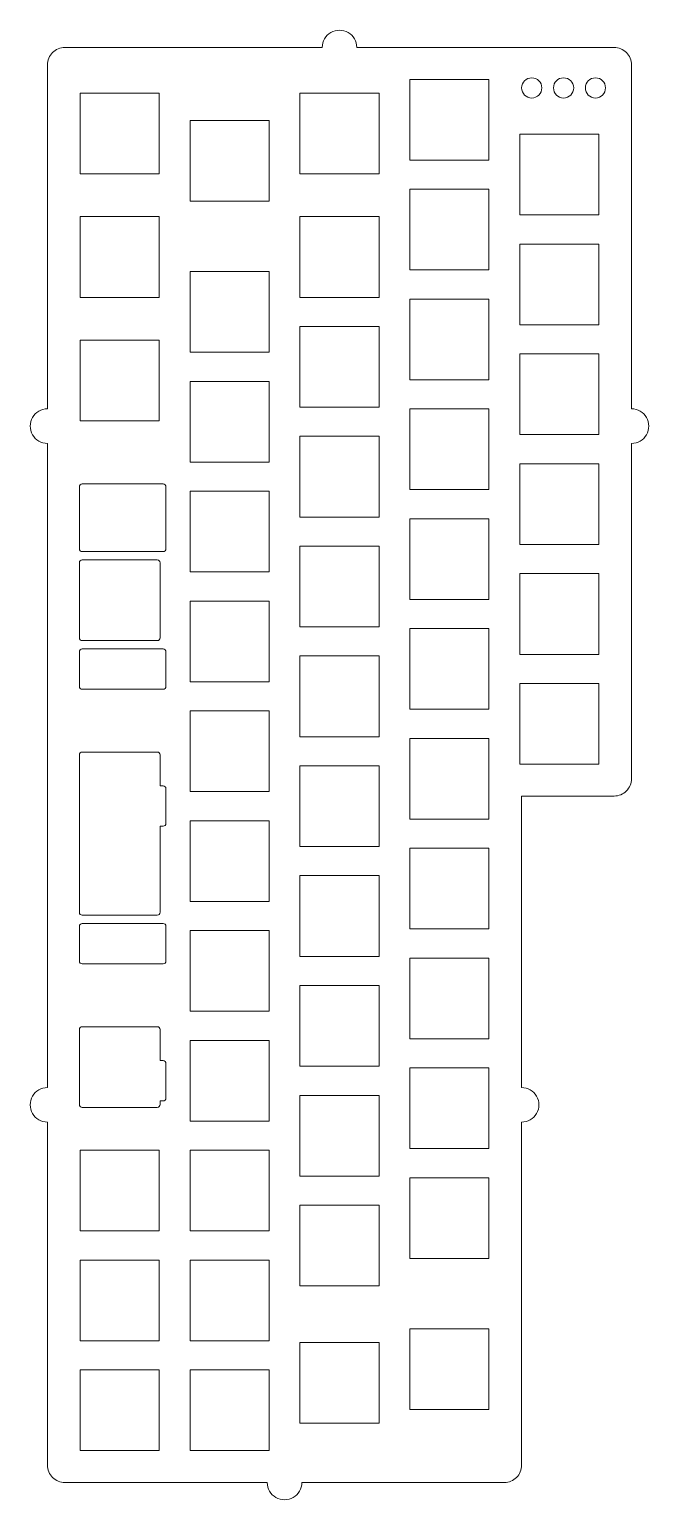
# Model space of a CAD drawing. Header units: millimetres. Extents: x -51 to 56, y -136 to 119.
import ezdxf

# ---------------------------------------------------------------- set-up
doc = ezdxf.new("R2010")
doc.units = ezdxf.units.MM
doc.header["$MEASUREMENT"] = 0
doc.layers.add('Layer 1', color=7, linetype='Continuous')

msp = doc.modelspace()

# ---------------------------------------------------------------- linework, layer by layer
at = {"layer": 'Layer 1', "lineweight": 9}
for points, knots in [([(33.8901, -70.6567), (33.8901, -70.6567), (33.8901, -130.1567), (33.8901, -130.1567), (33.8901, -130.1567), (33.8906, -130.9519), (33.5752, -131.7147), (33.0133, -132.2773), (33.0133, -132.2773), (32.4514, -132.8399), (31.6852, -133.1562), (30.8901, -133.1567), (30.8901, -133.1567), (30.8901, -133.1567), (-4.2099, -133.1567), (-4.2099, -133.1567), (-4.2099, -133.1567), (-4.2099, -134.2285), (-4.7817, -135.2189), (-5.7099, -135.7548), (-5.7099, -135.7548), (-6.6381, -136.2907), (-7.7817, -136.2907), (-8.7099, -135.7548), (-8.7099, -135.7548), (-9.6381, -135.2189), (-10.2099, -134.2285), (-10.2099, -133.1567), (-10.2099, -133.1567), (-10.2099, -133.1567), (-45.3099, -133.1567), (-45.3099, -133.1567), (-45.3099, -133.1567), (-46.105, -133.1573), (-46.8678, -132.8419), (-47.4304, -132.28), (-47.4304, -132.28), (-47.993, -131.7181), (-48.3094, -130.9519), (-48.3099, -130.1567), (-48.3099, -130.1567), (-48.3099, -130.1567), (-48.3099, -70.6567), (-48.3099, -70.6567), (-48.3099, -70.6567), (-49.3817, -70.6567), (-50.3721, -70.085), (-50.908, -69.1567), (-50.908, -69.1567), (-51.4439, -68.2285), (-51.4439, -67.085), (-50.908, -66.1567), (-50.908, -66.1567), (-50.3721, -65.2285), (-49.3817, -64.6567), (-48.3099, -64.6567), (-48.3099, -64.6567), (-48.3099, -64.6567), (-48.3099, 47.0677), (-48.3099, 47.0677), (-48.3099, 47.0677), (-49.3817, 47.0677), (-50.3721, 47.6395), (-50.908, 48.5677), (-50.908, 48.5677), (-51.4439, 49.496), (-51.4439, 50.6395), (-50.908, 51.5677), (-50.908, 51.5677), (-50.3721, 52.496), (-49.3817, 53.0677), (-48.3099, 53.0677), (-48.3099, 53.0677), (-48.3099, 53.0677), (-48.3099, 112.7307), (-48.3099, 112.7307), (-48.3099, 112.7307), (-48.3104, 113.5259), (-47.995, 114.2887), (-47.4331, 114.8513), (-47.4331, 114.8513), (-46.8712, 115.4139), (-46.105, 115.7302), (-45.3099, 115.7308), (-45.3099, 115.7308), (-45.3099, 115.7308), (-0.6849, 115.7308), (-0.6849, 115.7308), (-0.6849, 115.7308), (-0.6849, 116.8025), (-0.1131, 117.7929), (0.8151, 118.3288), (0.8151, 118.3288), (1.7433, 118.8647), (2.8869, 118.8647), (3.8151, 118.3288), (3.8151, 118.3288), (4.7433, 117.7929), (5.3151, 116.8025), (5.3151, 115.7308), (5.3151, 115.7308), (5.3151, 115.7308), (49.9401, 115.7308), (49.9401, 115.7308), (49.9401, 115.7308), (50.7352, 115.7313), (51.498, 115.4159), (52.0606, 114.854), (52.0606, 114.854), (52.6232, 114.2921), (52.9396, 113.5259), (52.9401, 112.7308), (52.9401, 112.7308), (52.9401, 112.7308), (52.9401, 53.0678), (52.9401, 53.0678), (52.9401, 53.0678), (54.0119, 53.0678), (55.0023, 52.496), (55.5382, 51.5677), (55.5382, 51.5677), (56.0741, 50.6395), (56.0741, 49.496), (55.5382, 48.5677), (55.5382, 48.5677), (55.0023, 47.6395), (54.0119, 47.0677), (52.9401, 47.0677), (52.9401, 47.0677), (52.9401, 47.0677), (52.9401, -11.0943), (52.9401, -11.0943), (52.9401, -11.0943), (52.9406, -11.8894), (52.6252, -12.6522), (52.0633, -13.2148), (52.0633, -13.2148), (51.5014, -13.7774), (50.7352, -14.0937), (49.9401, -14.0943), (49.9401, -14.0943), (49.9401, -14.0943), (33.8901, -14.0943), (33.8901, -14.0943), (33.8901, -14.0943), (33.8901, -14.0943), (33.8901, -64.6567), (33.8901, -64.6567), (33.8901, -64.6567), (34.9619, -64.6567), (35.9523, -65.2285), (36.4882, -66.1567), (36.4882, -66.1567), (37.0241, -67.085), (37.0241, -68.2285), (36.4882, -69.1567), (36.4882, -69.1567), (35.9523, -70.085), (34.9619, -70.6567), (33.8901, -70.6567)], [0, 0, 0, 0, 0.02439024, 0.02439024, 0.02439024, 0.02439024, 0.04878049, 0.04878049, 0.04878049, 0.04878049, 0.07317073, 0.07317073, 0.07317073, 0.07317073, 0.09756098, 0.09756098, 0.09756098, 0.09756098, 0.12195122, 0.12195122, 0.12195122, 0.12195122, 0.14634146, 0.14634146, 0.14634146, 0.14634146, 0.17073171, 0.17073171, 0.17073171, 0.17073171, 0.19512195, 0.19512195, 0.19512195, 0.19512195, 0.2195122, 0.2195122, 0.2195122, 0.2195122, 0.24390244, 0.24390244, 0.24390244, 0.24390244, 0.26829268, 0.26829268, 0.26829268, 0.26829268, 0.29268293, 0.29268293, 0.29268293, 0.29268293, 0.31707317, 0.31707317, 0.31707317, 0.31707317, 0.34146341, 0.34146341, 0.34146341, 0.34146341, 0.36585366, 0.36585366, 0.36585366, 0.36585366, 0.3902439, 0.3902439, 0.3902439, 0.3902439, 0.41463415, 0.41463415, 0.41463415, 0.41463415, 0.43902439, 0.43902439, 0.43902439, 0.43902439, 0.46341463, 0.46341463, 0.46341463, 0.46341463, 0.48780488, 0.48780488, 0.48780488, 0.48780488, 0.51219512, 0.51219512, 0.51219512, 0.51219512, 0.53658537, 0.53658537, 0.53658537, 0.53658537, 0.56097561, 0.56097561, 0.56097561, 0.56097561, 0.58536585, 0.58536585, 0.58536585, 0.58536585, 0.6097561, 0.6097561, 0.6097561, 0.6097561, 0.63414634, 0.63414634, 0.63414634, 0.63414634, 0.65853659, 0.65853659, 0.65853659, 0.65853659, 0.68292683, 0.68292683, 0.68292683, 0.68292683, 0.70731707, 0.70731707, 0.70731707, 0.70731707, 0.73170732, 0.73170732, 0.73170732, 0.73170732, 0.75609756, 0.75609756, 0.75609756, 0.75609756, 0.7804878, 0.7804878, 0.7804878, 0.7804878, 0.80487805, 0.80487805, 0.80487805, 0.80487805, 0.82926829, 0.82926829, 0.82926829, 0.82926829, 0.85365854, 0.85365854, 0.85365854, 0.85365854, 0.87804878, 0.87804878, 0.87804878, 0.87804878, 0.90243902, 0.90243902, 0.90243902, 0.90243902, 0.92682927, 0.92682927, 0.92682927, 0.92682927, 0.95121951, 0.95121951, 0.95121951, 0.95121951, 1, 1, 1, 1]), ([(14.5071, 96.2058), (14.5071, 96.2058), (28.2231, 96.2058), (28.2231, 96.2058), (28.2231, 96.2058), (28.2231, 96.2058), (28.2231, 110.2058), (28.2231, 110.2058), (28.2231, 110.2058), (28.2231, 110.2058), (14.5071, 110.2058), (14.5071, 110.2058), (14.5071, 110.2058), (14.5071, 110.2058), (14.5071, 96.2058), (14.5071, 96.2058)], [0, 0, 0, 0, 0.2, 0.2, 0.2, 0.2, 0.4, 0.4, 0.4, 0.4, 0.6, 0.6, 0.6, 0.6, 1, 1, 1, 1]), ([(35.6401, 110.4688), (34.6736, 110.4688), (33.8901, 109.6852), (33.8901, 108.7188), (33.8901, 108.7188), (33.8901, 107.7523), (34.6736, 106.9688), (35.6401, 106.9688), (35.6401, 106.9688), (36.6066, 106.9687), (37.3901, 107.7522), (37.3901, 108.7187), (37.3901, 108.7187), (37.3901, 109.6852), (36.6066, 110.4687), (35.6401, 110.4687), (35.6401, 110.4687), (35.6401, 110.4688), (35.6401, 110.4688)], [0, 0, 0, 0, 0.2, 0.2, 0.2, 0.2, 0.4, 0.4, 0.4, 0.4, 0.6, 0.6, 0.6, 0.6, 1, 1, 1, 1.0001, 1.0001, 1.0001, 1.0001]), ([(41.1651, 110.4688), (40.1986, 110.4688), (39.4151, 109.6852), (39.4151, 108.7188), (39.4151, 108.7188), (39.4151, 107.7523), (40.1986, 106.9688), (41.1651, 106.9688), (41.1651, 106.9688), (42.1316, 106.9687), (42.9151, 107.7522), (42.9151, 108.7187), (42.9151, 108.7187), (42.9151, 109.6852), (42.1316, 110.4687), (41.1651, 110.4687), (41.1651, 110.4687), (41.1651, 110.4688), (41.1651, 110.4688)], [0, 0, 0, 0, 0.2, 0.2, 0.2, 0.2, 0.4, 0.4, 0.4, 0.4, 0.6, 0.6, 0.6, 0.6, 1, 1, 1, 1.0001, 1.0001, 1.0001, 1.0001]), ([(46.6901, 110.4688), (45.7236, 110.4688), (44.9401, 109.6852), (44.9401, 108.7188), (44.9401, 108.7188), (44.9401, 107.7523), (45.7236, 106.9688), (46.6901, 106.9688), (46.6901, 106.9688), (47.6566, 106.9687), (48.4401, 107.7522), (48.4401, 108.7187), (48.4401, 108.7187), (48.4401, 109.6852), (47.6566, 110.4687), (46.6901, 110.4687), (46.6901, 110.4687), (46.6901, 110.4688), (46.6901, 110.4688)], [0, 0, 0, 0, 0.2, 0.2, 0.2, 0.2, 0.4, 0.4, 0.4, 0.4, 0.6, 0.6, 0.6, 0.6, 1, 1, 1, 1.0001, 1.0001, 1.0001, 1.0001]), ([(-28.9269, 93.8245), (-28.9269, 93.8245), (-28.9269, 107.8245), (-28.9269, 107.8245), (-28.9269, 107.8245), (-28.9269, 107.8245), (-42.6429, 107.8245), (-42.6429, 107.8245), (-42.6429, 107.8245), (-42.6429, 107.8245), (-42.6429, 93.8245), (-42.6429, 93.8245), (-42.6429, 93.8245), (-42.6429, 93.8245), (-28.9269, 93.8245), (-28.9269, 93.8245)], [0, 0, 0, 0, 0.2, 0.2, 0.2, 0.2, 0.4, 0.4, 0.4, 0.4, 0.6, 0.6, 0.6, 0.6, 1, 1, 1, 1]), ([(-4.5429, 93.8245), (-4.5429, 93.8245), (9.1731, 93.8245), (9.1731, 93.8245), (9.1731, 93.8245), (9.1731, 93.8245), (9.1731, 107.8245), (9.1731, 107.8245), (9.1731, 107.8245), (9.1731, 107.8245), (-4.5429, 107.8245), (-4.5429, 107.8245), (-4.5429, 107.8245), (-4.5429, 107.8245), (-4.5429, 93.8245), (-4.5429, 93.8245)], [0, 0, 0, 0, 0.2, 0.2, 0.2, 0.2, 0.4, 0.4, 0.4, 0.4, 0.6, 0.6, 0.6, 0.6, 1, 1, 1, 1]), ([(-9.8769, 89.062), (-9.8769, 89.062), (-9.8769, 103.062), (-9.8769, 103.062), (-9.8769, 103.062), (-9.8769, 103.062), (-23.5929, 103.062), (-23.5929, 103.062), (-23.5929, 103.062), (-23.5929, 103.062), (-23.5929, 89.062), (-23.5929, 89.062), (-23.5929, 89.062), (-23.5929, 89.062), (-9.8769, 89.062), (-9.8769, 89.062)], [0, 0, 0, 0, 0.2, 0.2, 0.2, 0.2, 0.4, 0.4, 0.4, 0.4, 0.6, 0.6, 0.6, 0.6, 1, 1, 1, 1]), ([(33.5571, 86.6807), (33.5571, 86.6807), (47.2731, 86.6807), (47.2731, 86.6807), (47.2731, 86.6807), (47.2731, 86.6807), (47.2731, 100.6808), (47.2731, 100.6808), (47.2731, 100.6808), (47.2731, 100.6808), (33.5571, 100.6808), (33.5571, 100.6808), (33.5571, 100.6808), (33.5571, 100.6808), (33.5571, 86.6807), (33.5571, 86.6807)], [0, 0, 0, 0, 0.2, 0.2, 0.2, 0.2, 0.4, 0.4, 0.4, 0.4, 0.6, 0.6, 0.6, 0.6, 1, 1, 1, 1]), ([(14.5071, 77.1558), (14.5071, 77.1558), (28.2231, 77.1558), (28.2231, 77.1558), (28.2231, 77.1558), (28.2231, 77.1558), (28.2231, 91.1558), (28.2231, 91.1558), (28.2231, 91.1558), (28.2231, 91.1558), (14.5071, 91.1558), (14.5071, 91.1558), (14.5071, 91.1558), (14.5071, 91.1558), (14.5071, 77.1558), (14.5071, 77.1558)], [0, 0, 0, 0, 0.2, 0.2, 0.2, 0.2, 0.4, 0.4, 0.4, 0.4, 0.6, 0.6, 0.6, 0.6, 1, 1, 1, 1]), ([(-28.9269, 72.3933), (-28.9269, 72.3933), (-28.9269, 86.3933), (-28.9269, 86.3933), (-28.9269, 86.3933), (-28.9269, 86.3933), (-42.6429, 86.3933), (-42.6429, 86.3933), (-42.6429, 86.3933), (-42.6429, 86.3933), (-42.6429, 72.3933), (-42.6429, 72.3933), (-42.6429, 72.3933), (-42.6429, 72.3933), (-28.9269, 72.3933), (-28.9269, 72.3933)], [0, 0, 0, 0, 0.2, 0.2, 0.2, 0.2, 0.4, 0.4, 0.4, 0.4, 0.6, 0.6, 0.6, 0.6, 1, 1, 1, 1]), ([(-4.5429, 72.3933), (-4.5429, 72.3933), (9.1731, 72.3933), (9.1731, 72.3933), (9.1731, 72.3933), (9.1731, 72.3933), (9.1731, 86.3932), (9.1731, 86.3932), (9.1731, 86.3932), (9.1731, 86.3932), (-4.5429, 86.3932), (-4.5429, 86.3932), (-4.5429, 86.3932), (-4.5429, 86.3932), (-4.5429, 72.3933), (-4.5429, 72.3933)], [0, 0, 0, 0, 0.2, 0.2, 0.2, 0.2, 0.4, 0.4, 0.4, 0.4, 0.6, 0.6, 0.6, 0.6, 1, 1, 1, 1]), ([(33.5571, 67.6307), (33.5571, 67.6307), (47.2731, 67.6307), (47.2731, 67.6307), (47.2731, 67.6307), (47.2731, 67.6307), (47.2731, 81.6308), (47.2731, 81.6308), (47.2731, 81.6308), (47.2731, 81.6308), (33.5571, 81.6308), (33.5571, 81.6308), (33.5571, 81.6308), (33.5571, 81.6308), (33.5571, 67.6307), (33.5571, 67.6307)], [0, 0, 0, 0, 0.2, 0.2, 0.2, 0.2, 0.4, 0.4, 0.4, 0.4, 0.6, 0.6, 0.6, 0.6, 1, 1, 1, 1]), ([(-23.5929, 62.8683), (-23.5929, 62.8683), (-9.8769, 62.8683), (-9.8769, 62.8683), (-9.8769, 62.8683), (-9.8769, 62.8683), (-9.8769, 76.8683), (-9.8769, 76.8683), (-9.8769, 76.8683), (-9.8769, 76.8683), (-23.5929, 76.8683), (-23.5929, 76.8683), (-23.5929, 76.8683), (-23.5929, 76.8683), (-23.5929, 62.8683), (-23.5929, 62.8683)], [0, 0, 0, 0, 0.2, 0.2, 0.2, 0.2, 0.4, 0.4, 0.4, 0.4, 0.6, 0.6, 0.6, 0.6, 1, 1, 1, 1]), ([(14.5071, 58.1057), (14.5071, 58.1057), (28.2231, 58.1057), (28.2231, 58.1057), (28.2231, 58.1057), (28.2231, 58.1057), (28.2231, 72.1058), (28.2231, 72.1058), (28.2231, 72.1058), (28.2231, 72.1058), (14.5071, 72.1058), (14.5071, 72.1058), (14.5071, 72.1058), (14.5071, 72.1058), (14.5071, 58.1057), (14.5071, 58.1057)], [0, 0, 0, 0, 0.2, 0.2, 0.2, 0.2, 0.4, 0.4, 0.4, 0.4, 0.6, 0.6, 0.6, 0.6, 1, 1, 1, 1]), ([(-4.5429, 53.3432), (-4.5429, 53.3432), (9.1731, 53.3432), (9.1731, 53.3432), (9.1731, 53.3432), (9.1731, 53.3432), (9.1731, 67.3432), (9.1731, 67.3432), (9.1731, 67.3432), (9.1731, 67.3432), (-4.5429, 67.3432), (-4.5429, 67.3432), (-4.5429, 67.3432), (-4.5429, 67.3432), (-4.5429, 53.3432), (-4.5429, 53.3432)], [0, 0, 0, 0, 0.2, 0.2, 0.2, 0.2, 0.4, 0.4, 0.4, 0.4, 0.6, 0.6, 0.6, 0.6, 1, 1, 1, 1]), ([(-28.9269, 50.962), (-28.9269, 50.962), (-28.9269, 64.962), (-28.9269, 64.962), (-28.9269, 64.962), (-28.9269, 64.962), (-42.6429, 64.962), (-42.6429, 64.962), (-42.6429, 64.962), (-42.6429, 64.962), (-42.6429, 50.962), (-42.6429, 50.962), (-42.6429, 50.962), (-42.6429, 50.962), (-28.9269, 50.962), (-28.9269, 50.962)], [0, 0, 0, 0, 0.2, 0.2, 0.2, 0.2, 0.4, 0.4, 0.4, 0.4, 0.6, 0.6, 0.6, 0.6, 1, 1, 1, 1]), ([(33.5571, 48.5807), (33.5571, 48.5807), (47.2731, 48.5807), (47.2731, 48.5807), (47.2731, 48.5807), (47.2731, 48.5807), (47.2731, 62.5807), (47.2731, 62.5807), (47.2731, 62.5807), (47.2731, 62.5807), (33.5571, 62.5807), (33.5571, 62.5807), (33.5571, 62.5807), (33.5571, 62.5807), (33.5571, 48.5807), (33.5571, 48.5807)], [0, 0, 0, 0, 0.2, 0.2, 0.2, 0.2, 0.4, 0.4, 0.4, 0.4, 0.6, 0.6, 0.6, 0.6, 1, 1, 1, 1]), ([(-23.5929, 43.8182), (-23.5929, 43.8182), (-9.8769, 43.8182), (-9.8769, 43.8182), (-9.8769, 43.8182), (-9.8769, 43.8182), (-9.8769, 57.8182), (-9.8769, 57.8182), (-9.8769, 57.8182), (-9.8769, 57.8182), (-23.5929, 57.8182), (-23.5929, 57.8182), (-23.5929, 57.8182), (-23.5929, 57.8182), (-23.5929, 43.8182), (-23.5929, 43.8182)], [0, 0, 0, 0, 0.2, 0.2, 0.2, 0.2, 0.4, 0.4, 0.4, 0.4, 0.6, 0.6, 0.6, 0.6, 1, 1, 1, 1]), ([(14.5071, 39.0557), (14.5071, 39.0557), (28.2231, 39.0557), (28.2231, 39.0557), (28.2231, 39.0557), (28.2231, 39.0557), (28.2231, 53.0558), (28.2231, 53.0558), (28.2231, 53.0558), (28.2231, 53.0558), (14.5071, 53.0558), (14.5071, 53.0558), (14.5071, 53.0558), (14.5071, 53.0558), (14.5071, 39.0557), (14.5071, 39.0557)], [0, 0, 0, 0, 0.2, 0.2, 0.2, 0.2, 0.4, 0.4, 0.4, 0.4, 0.6, 0.6, 0.6, 0.6, 1, 1, 1, 1]), ([(-4.5429, 34.2932), (-4.5429, 34.2932), (9.1731, 34.2932), (9.1731, 34.2932), (9.1731, 34.2932), (9.1731, 34.2932), (9.1731, 48.2932), (9.1731, 48.2932), (9.1731, 48.2932), (9.1731, 48.2932), (-4.5429, 48.2932), (-4.5429, 48.2932), (-4.5429, 48.2932), (-4.5429, 48.2932), (-4.5429, 34.2932), (-4.5429, 34.2932)], [0, 0, 0, 0, 0.2, 0.2, 0.2, 0.2, 0.4, 0.4, 0.4, 0.4, 0.6, 0.6, 0.6, 0.6, 1, 1, 1, 1]), ([(33.5571, 29.5307), (33.5571, 29.5307), (47.2731, 29.5307), (47.2731, 29.5307), (47.2731, 29.5307), (47.2731, 29.5307), (47.2731, 43.5307), (47.2731, 43.5307), (47.2731, 43.5307), (47.2731, 43.5307), (33.5571, 43.5307), (33.5571, 43.5307), (33.5571, 43.5307), (33.5571, 43.5307), (33.5571, 29.5307), (33.5571, 29.5307)], [0, 0, 0, 0, 0.2, 0.2, 0.2, 0.2, 0.4, 0.4, 0.4, 0.4, 0.6, 0.6, 0.6, 0.6, 1, 1, 1, 1]), ([(-27.7849, 28.7999), (-27.7848, 28.6674), (-27.8374, 28.5402), (-27.931, 28.4465), (-27.931, 28.4465), (-28.0247, 28.3527), (-28.1524, 28.3), (-28.2849, 28.2999), (-28.2849, 28.2999), (-28.2849, 28.2999), (-42.2849, 28.2999), (-42.2849, 28.2999), (-42.2849, 28.2999), (-42.4174, 28.2998), (-42.5446, 28.3524), (-42.6383, 28.446), (-42.6383, 28.446), (-42.7321, 28.5397), (-42.7848, 28.6674), (-42.7849, 28.7999), (-42.7849, 28.7999), (-42.7849, 28.7999), (-42.7849, 39.5244), (-42.7849, 39.5244), (-42.7849, 39.5244), (-42.785, 39.6569), (-42.7324, 39.7841), (-42.6388, 39.8778), (-42.6388, 39.8778), (-42.5451, 39.9716), (-42.4174, 40.0243), (-42.2849, 40.0244), (-42.2849, 40.0244), (-42.2849, 40.0244), (-28.2849, 40.0244), (-28.2849, 40.0244), (-28.2849, 40.0244), (-28.1524, 40.0245), (-28.0252, 39.9719), (-27.9315, 39.8783), (-27.9315, 39.8783), (-27.8377, 39.7846), (-27.785, 39.6569), (-27.7849, 39.5244), (-27.7849, 39.5244), (-27.7849, 39.5244), (-27.7849, 28.7999), (-27.7849, 28.7999)], [0, 0, 0, 0, 0.07692308, 0.07692308, 0.07692308, 0.07692308, 0.15384615, 0.15384615, 0.15384615, 0.15384615, 0.23076923, 0.23076923, 0.23076923, 0.23076923, 0.30769231, 0.30769231, 0.30769231, 0.30769231, 0.38461538, 0.38461538, 0.38461538, 0.38461538, 0.46153846, 0.46153846, 0.46153846, 0.46153846, 0.53846154, 0.53846154, 0.53846154, 0.53846154, 0.61538462, 0.61538462, 0.61538462, 0.61538462, 0.69230769, 0.69230769, 0.69230769, 0.69230769, 0.76923077, 0.76923077, 0.76923077, 0.76923077, 0.84615385, 0.84615385, 0.84615385, 0.84615385, 1, 1, 1, 1]), ([(-23.5929, 24.7683), (-23.5929, 24.7683), (-9.8769, 24.7683), (-9.8769, 24.7683), (-9.8769, 24.7683), (-9.8769, 24.7683), (-9.8769, 38.7683), (-9.8769, 38.7683), (-9.8769, 38.7683), (-9.8769, 38.7683), (-23.5929, 38.7683), (-23.5929, 38.7683), (-23.5929, 38.7683), (-23.5929, 38.7683), (-23.5929, 24.7683), (-23.5929, 24.7683)], [0, 0, 0, 0, 0.2, 0.2, 0.2, 0.2, 0.4, 0.4, 0.4, 0.4, 0.6, 0.6, 0.6, 0.6, 1, 1, 1, 1]), ([(14.5071, 20.0057), (14.5071, 20.0057), (28.2231, 20.0057), (28.2231, 20.0057), (28.2231, 20.0057), (28.2231, 20.0057), (28.2231, 34.0057), (28.2231, 34.0057), (28.2231, 34.0057), (28.2231, 34.0057), (14.5071, 34.0057), (14.5071, 34.0057), (14.5071, 34.0057), (14.5071, 34.0057), (14.5071, 20.0057), (14.5071, 20.0057)], [0, 0, 0, 0, 0.2, 0.2, 0.2, 0.2, 0.4, 0.4, 0.4, 0.4, 0.6, 0.6, 0.6, 0.6, 1, 1, 1, 1]), ([(-4.5429, 15.2432), (-4.5429, 15.2432), (9.1731, 15.2432), (9.1731, 15.2432), (9.1731, 15.2432), (9.1731, 15.2432), (9.1731, 29.2432), (9.1731, 29.2432), (9.1731, 29.2432), (9.1731, 29.2432), (-4.5429, 29.2432), (-4.5429, 29.2432), (-4.5429, 29.2432), (-4.5429, 29.2432), (-4.5429, 15.2432), (-4.5429, 15.2432)], [0, 0, 0, 0, 0.2, 0.2, 0.2, 0.2, 0.4, 0.4, 0.4, 0.4, 0.6, 0.6, 0.6, 0.6, 1, 1, 1, 1]), ([(-42.2849, 26.8619), (-42.4176, 26.8618), (-42.5448, 26.809), (-42.6386, 26.7151), (-42.6386, 26.7151), (-42.7324, 26.6213), (-42.785, 26.4946), (-42.7849, 26.3619), (-42.7849, 26.3619), (-42.7849, 26.3619), (-42.7849, 13.3619), (-42.7849, 13.3619), (-42.7849, 13.3619), (-42.7848, 13.2292), (-42.732, 13.102), (-42.6381, 13.0082), (-42.6381, 13.0082), (-42.5442, 12.9144), (-42.4176, 12.8618), (-42.2849, 12.8619), (-42.2849, 12.8619), (-42.2849, 12.8619), (-29.2849, 12.8619), (-29.2849, 12.8619), (-29.2849, 12.8619), (-29.1522, 12.862), (-29.025, 12.9148), (-28.9312, 13.0087), (-28.9312, 13.0087), (-28.8374, 13.1025), (-28.7848, 13.2292), (-28.7849, 13.3619), (-28.7849, 13.3619), (-28.7849, 13.3619), (-28.7849, 26.3619), (-28.7849, 26.3619), (-28.7849, 26.3619), (-28.785, 26.4946), (-28.8378, 26.6218), (-28.9317, 26.7156), (-28.9317, 26.7156), (-29.0255, 26.8094), (-29.1522, 26.862), (-29.2849, 26.8619), (-29.2849, 26.8619), (-29.2849, 26.8619), (-42.2849, 26.8619), (-42.2849, 26.8619)], [0, 0, 0, 0, 0.07692308, 0.07692308, 0.07692308, 0.07692308, 0.15384615, 0.15384615, 0.15384615, 0.15384615, 0.23076923, 0.23076923, 0.23076923, 0.23076923, 0.30769231, 0.30769231, 0.30769231, 0.30769231, 0.38461538, 0.38461538, 0.38461538, 0.38461538, 0.46153846, 0.46153846, 0.46153846, 0.46153846, 0.53846154, 0.53846154, 0.53846154, 0.53846154, 0.61538462, 0.61538462, 0.61538462, 0.61538462, 0.69230769, 0.69230769, 0.69230769, 0.69230769, 0.76923077, 0.76923077, 0.76923077, 0.76923077, 0.84615385, 0.84615385, 0.84615385, 0.84615385, 1, 1, 1, 1]), ([(33.5571, 10.4807), (33.5571, 10.4807), (47.2731, 10.4807), (47.2731, 10.4807), (47.2731, 10.4807), (47.2731, 10.4807), (47.2731, 24.4807), (47.2731, 24.4807), (47.2731, 24.4807), (47.2731, 24.4807), (33.5571, 24.4807), (33.5571, 24.4807), (33.5571, 24.4807), (33.5571, 24.4807), (33.5571, 10.4807), (33.5571, 10.4807)], [0, 0, 0, 0, 0.2, 0.2, 0.2, 0.2, 0.4, 0.4, 0.4, 0.4, 0.6, 0.6, 0.6, 0.6, 1, 1, 1, 1]), ([(-23.5929, 5.7183), (-23.5929, 5.7183), (-9.8769, 5.7183), (-9.8769, 5.7183), (-9.8769, 5.7183), (-9.8769, 5.7183), (-9.8769, 19.7183), (-9.8769, 19.7183), (-9.8769, 19.7183), (-9.8769, 19.7183), (-23.5929, 19.7183), (-23.5929, 19.7183), (-23.5929, 19.7183), (-23.5929, 19.7183), (-23.5929, 5.7183), (-23.5929, 5.7183)], [0, 0, 0, 0, 0.2, 0.2, 0.2, 0.2, 0.4, 0.4, 0.4, 0.4, 0.6, 0.6, 0.6, 0.6, 1, 1, 1, 1]), ([(14.5071, 0.9557), (14.5071, 0.9557), (28.2231, 0.9557), (28.2231, 0.9557), (28.2231, 0.9557), (28.2231, 0.9557), (28.2231, 14.9558), (28.2231, 14.9558), (28.2231, 14.9558), (28.2231, 14.9558), (14.5071, 14.9558), (14.5071, 14.9558), (14.5071, 14.9558), (14.5071, 14.9558), (14.5071, 0.9557), (14.5071, 0.9557)], [0, 0, 0, 0, 0.2, 0.2, 0.2, 0.2, 0.4, 0.4, 0.4, 0.4, 0.6, 0.6, 0.6, 0.6, 1, 1, 1, 1]), ([(-42.2849, 4.4239), (-42.4174, 4.4238), (-42.5446, 4.4764), (-42.6383, 4.57), (-42.6383, 4.57), (-42.7321, 4.6637), (-42.7848, 4.7914), (-42.7849, 4.9239), (-42.7849, 4.9239), (-42.7849, 4.9239), (-42.7849, 10.9239), (-42.7849, 10.9239), (-42.7849, 10.9239), (-42.785, 11.0564), (-42.7324, 11.1836), (-42.6388, 11.2773), (-42.6388, 11.2773), (-42.5451, 11.3711), (-42.4174, 11.4238), (-42.2849, 11.4239), (-42.2849, 11.4239), (-42.2849, 11.4239), (-28.2849, 11.4239), (-28.2849, 11.4239), (-28.2849, 11.4239), (-28.1524, 11.424), (-28.0252, 11.3714), (-27.9315, 11.2778), (-27.9315, 11.2778), (-27.8377, 11.1841), (-27.785, 11.0564), (-27.7849, 10.9239), (-27.7849, 10.9239), (-27.7849, 10.9239), (-27.7849, 4.9239), (-27.7849, 4.9239), (-27.7849, 4.9239), (-27.7848, 4.7914), (-27.8374, 4.6642), (-27.931, 4.5705), (-27.931, 4.5705), (-28.0247, 4.4767), (-28.1524, 4.424), (-28.2849, 4.4239), (-28.2849, 4.4239), (-28.2849, 4.4239), (-42.2849, 4.4239), (-42.2849, 4.4239)], [0, 0, 0, 0, 0.07692308, 0.07692308, 0.07692308, 0.07692308, 0.15384615, 0.15384615, 0.15384615, 0.15384615, 0.23076923, 0.23076923, 0.23076923, 0.23076923, 0.30769231, 0.30769231, 0.30769231, 0.30769231, 0.38461538, 0.38461538, 0.38461538, 0.38461538, 0.46153846, 0.46153846, 0.46153846, 0.46153846, 0.53846154, 0.53846154, 0.53846154, 0.53846154, 0.61538462, 0.61538462, 0.61538462, 0.61538462, 0.69230769, 0.69230769, 0.69230769, 0.69230769, 0.76923077, 0.76923077, 0.76923077, 0.76923077, 0.84615385, 0.84615385, 0.84615385, 0.84615385, 1, 1, 1, 1]), ([(-4.5429, -3.8068), (-4.5429, -3.8068), (9.1731, -3.8068), (9.1731, -3.8068), (9.1731, -3.8068), (9.1731, -3.8068), (9.1731, 10.1932), (9.1731, 10.1932), (9.1731, 10.1932), (9.1731, 10.1932), (-4.5429, 10.1932), (-4.5429, 10.1932), (-4.5429, 10.1932), (-4.5429, 10.1932), (-4.5429, -3.8068), (-4.5429, -3.8068)], [0, 0, 0, 0, 0.2, 0.2, 0.2, 0.2, 0.4, 0.4, 0.4, 0.4, 0.6, 0.6, 0.6, 0.6, 1, 1, 1, 1]), ([(33.5571, -8.5693), (33.5571, -8.5693), (47.2731, -8.5693), (47.2731, -8.5693), (47.2731, -8.5693), (47.2731, -8.5693), (47.2731, 5.4307), (47.2731, 5.4307), (47.2731, 5.4307), (47.2731, 5.4307), (33.5571, 5.4307), (33.5571, 5.4307), (33.5571, 5.4307), (33.5571, 5.4307), (33.5571, -8.5693), (33.5571, -8.5693)], [0, 0, 0, 0, 0.2, 0.2, 0.2, 0.2, 0.4, 0.4, 0.4, 0.4, 0.6, 0.6, 0.6, 0.6, 1, 1, 1, 1]), ([(-23.5929, -13.3318), (-23.5929, -13.3318), (-9.8769, -13.3318), (-9.8769, -13.3318), (-9.8769, -13.3318), (-9.8769, -13.3318), (-9.8769, 0.6683), (-9.8769, 0.6683), (-9.8769, 0.6683), (-9.8769, 0.6683), (-23.5929, 0.6683), (-23.5929, 0.6683), (-23.5929, 0.6683), (-23.5929, 0.6683), (-23.5929, -13.3318), (-23.5929, -13.3318)], [0, 0, 0, 0, 0.2, 0.2, 0.2, 0.2, 0.4, 0.4, 0.4, 0.4, 0.6, 0.6, 0.6, 0.6, 1, 1, 1, 1]), ([(14.5071, -18.0943), (14.5071, -18.0943), (28.2231, -18.0943), (28.2231, -18.0943), (28.2231, -18.0943), (28.2231, -18.0943), (28.2231, -4.0942), (28.2231, -4.0942), (28.2231, -4.0942), (28.2231, -4.0942), (14.5071, -4.0942), (14.5071, -4.0942), (14.5071, -4.0942), (14.5071, -4.0942), (14.5071, -18.0943), (14.5071, -18.0943)], [0, 0, 0, 0, 0.2, 0.2, 0.2, 0.2, 0.4, 0.4, 0.4, 0.4, 0.6, 0.6, 0.6, 0.6, 1, 1, 1, 1]), ([(-28.2849, -12.3251), (-28.2849, -12.3251), (-28.7849, -12.3251), (-28.7849, -12.3251), (-28.7849, -12.3251), (-28.7849, -12.3251), (-28.7849, -6.9756), (-28.7849, -6.9756), (-28.7849, -6.9756), (-28.785, -6.8429), (-28.8378, -6.7157), (-28.9317, -6.6219), (-28.9317, -6.6219), (-29.0255, -6.5281), (-29.1522, -6.4755), (-29.2849, -6.4756), (-29.2849, -6.4756), (-29.2849, -6.4756), (-42.2849, -6.4756), (-42.2849, -6.4756), (-42.2849, -6.4756), (-42.4176, -6.4757), (-42.5448, -6.5285), (-42.6386, -6.6224), (-42.6386, -6.6224), (-42.7324, -6.7162), (-42.785, -6.8429), (-42.7849, -6.9756), (-42.7849, -6.9756), (-42.7849, -6.9756), (-42.7849, -34.2631), (-42.7849, -34.2631), (-42.7849, -34.2631), (-42.7848, -34.3958), (-42.732, -34.523), (-42.6381, -34.6168), (-42.6381, -34.6168), (-42.5442, -34.7106), (-42.4176, -34.7632), (-42.2849, -34.7631), (-42.2849, -34.7631), (-42.2849, -34.7631), (-29.2849, -34.7631), (-29.2849, -34.7631), (-29.2849, -34.7631), (-29.1522, -34.763), (-29.025, -34.7102), (-28.9312, -34.6163), (-28.9312, -34.6163), (-28.8374, -34.5225), (-28.7848, -34.3958), (-28.7849, -34.2631), (-28.7849, -34.2631), (-28.7849, -34.2631), (-28.7849, -19.3251), (-28.7849, -19.3251), (-28.7849, -19.3251), (-28.7849, -19.3251), (-28.2849, -19.3251), (-28.2849, -19.3251), (-28.2849, -19.3251), (-28.1522, -19.325), (-28.025, -19.2722), (-27.9312, -19.1783), (-27.9312, -19.1783), (-27.8374, -19.0844), (-27.7848, -18.9578), (-27.7849, -18.8251), (-27.7849, -18.8251), (-27.7849, -18.8251), (-27.7849, -12.8251), (-27.7849, -12.8251), (-27.7849, -12.8251), (-27.785, -12.6924), (-27.8378, -12.5652), (-27.9317, -12.4714), (-27.9317, -12.4714), (-28.0255, -12.3776), (-28.1522, -12.325), (-28.2849, -12.3251)], [0, 0, 0, 0, 0.04761905, 0.04761905, 0.04761905, 0.04761905, 0.0952381, 0.0952381, 0.0952381, 0.0952381, 0.14285714, 0.14285714, 0.14285714, 0.14285714, 0.19047619, 0.19047619, 0.19047619, 0.19047619, 0.23809524, 0.23809524, 0.23809524, 0.23809524, 0.28571429, 0.28571429, 0.28571429, 0.28571429, 0.33333333, 0.33333333, 0.33333333, 0.33333333, 0.38095238, 0.38095238, 0.38095238, 0.38095238, 0.42857143, 0.42857143, 0.42857143, 0.42857143, 0.47619048, 0.47619048, 0.47619048, 0.47619048, 0.52380952, 0.52380952, 0.52380952, 0.52380952, 0.57142857, 0.57142857, 0.57142857, 0.57142857, 0.61904762, 0.61904762, 0.61904762, 0.61904762, 0.66666667, 0.66666667, 0.66666667, 0.66666667, 0.71428571, 0.71428571, 0.71428571, 0.71428571, 0.76190476, 0.76190476, 0.76190476, 0.76190476, 0.80952381, 0.80952381, 0.80952381, 0.80952381, 0.85714286, 0.85714286, 0.85714286, 0.85714286, 0.9047619, 0.9047619, 0.9047619, 0.9047619, 1, 1, 1, 1]), ([(-4.5429, -22.8568), (-4.5429, -22.8568), (9.1731, -22.8568), (9.1731, -22.8568), (9.1731, -22.8568), (9.1731, -22.8568), (9.1731, -8.8568), (9.1731, -8.8568), (9.1731, -8.8568), (9.1731, -8.8568), (-4.5429, -8.8568), (-4.5429, -8.8568), (-4.5429, -8.8568), (-4.5429, -8.8568), (-4.5429, -22.8568), (-4.5429, -22.8568)], [0, 0, 0, 0, 0.2, 0.2, 0.2, 0.2, 0.4, 0.4, 0.4, 0.4, 0.6, 0.6, 0.6, 0.6, 1, 1, 1, 1]), ([(-23.5929, -32.3818), (-23.5929, -32.3818), (-9.8769, -32.3818), (-9.8769, -32.3818), (-9.8769, -32.3818), (-9.8769, -32.3818), (-9.8769, -18.3818), (-9.8769, -18.3818), (-9.8769, -18.3818), (-9.8769, -18.3818), (-23.5929, -18.3818), (-23.5929, -18.3818), (-23.5929, -18.3818), (-23.5929, -18.3818), (-23.5929, -32.3818), (-23.5929, -32.3818)], [0, 0, 0, 0, 0.2, 0.2, 0.2, 0.2, 0.4, 0.4, 0.4, 0.4, 0.6, 0.6, 0.6, 0.6, 1, 1, 1, 1]), ([(14.5071, -37.1443), (14.5071, -37.1443), (28.2231, -37.1443), (28.2231, -37.1443), (28.2231, -37.1443), (28.2231, -37.1443), (28.2231, -23.1443), (28.2231, -23.1443), (28.2231, -23.1443), (28.2231, -23.1443), (14.5071, -23.1443), (14.5071, -23.1443), (14.5071, -23.1443), (14.5071, -23.1443), (14.5071, -37.1443), (14.5071, -37.1443)], [0, 0, 0, 0, 0.2, 0.2, 0.2, 0.2, 0.4, 0.4, 0.4, 0.4, 0.6, 0.6, 0.6, 0.6, 1, 1, 1, 1]), ([(-4.5429, -41.9068), (-4.5429, -41.9068), (9.1731, -41.9068), (9.1731, -41.9068), (9.1731, -41.9068), (9.1731, -41.9068), (9.1731, -27.9068), (9.1731, -27.9068), (9.1731, -27.9068), (9.1731, -27.9068), (-4.5429, -27.9068), (-4.5429, -27.9068), (-4.5429, -27.9068), (-4.5429, -27.9068), (-4.5429, -41.9068), (-4.5429, -41.9068)], [0, 0, 0, 0, 0.2, 0.2, 0.2, 0.2, 0.4, 0.4, 0.4, 0.4, 0.6, 0.6, 0.6, 0.6, 1, 1, 1, 1]), ([(-42.2849, -43.2011), (-42.2849, -43.2011), (-28.2849, -43.2011), (-28.2849, -43.2011), (-28.2849, -43.2011), (-28.1522, -43.201), (-28.025, -43.1482), (-27.9312, -43.0543), (-27.9312, -43.0543), (-27.8374, -42.9605), (-27.7848, -42.8338), (-27.7849, -42.7011), (-27.7849, -42.7011), (-27.7849, -42.7011), (-27.7849, -36.7011), (-27.7849, -36.7011), (-27.7849, -36.7011), (-27.785, -36.5684), (-27.8378, -36.4412), (-27.9317, -36.3474), (-27.9317, -36.3474), (-28.0255, -36.2536), (-28.1522, -36.201), (-28.2849, -36.2011), (-28.2849, -36.2011), (-28.2849, -36.2011), (-42.2849, -36.2011), (-42.2849, -36.2011), (-42.2849, -36.2011), (-42.4176, -36.2012), (-42.5448, -36.254), (-42.6386, -36.3479), (-42.6386, -36.3479), (-42.7324, -36.4417), (-42.785, -36.5684), (-42.7849, -36.7011), (-42.7849, -36.7011), (-42.7849, -36.7011), (-42.7849, -42.7011), (-42.7849, -42.7011), (-42.7849, -42.7011), (-42.7848, -42.8338), (-42.732, -42.961), (-42.6381, -43.0548), (-42.6381, -43.0548), (-42.5442, -43.1486), (-42.4176, -43.2012), (-42.2849, -43.2011)], [0, 0, 0, 0, 0.07692308, 0.07692308, 0.07692308, 0.07692308, 0.15384615, 0.15384615, 0.15384615, 0.15384615, 0.23076923, 0.23076923, 0.23076923, 0.23076923, 0.30769231, 0.30769231, 0.30769231, 0.30769231, 0.38461538, 0.38461538, 0.38461538, 0.38461538, 0.46153846, 0.46153846, 0.46153846, 0.46153846, 0.53846154, 0.53846154, 0.53846154, 0.53846154, 0.61538462, 0.61538462, 0.61538462, 0.61538462, 0.69230769, 0.69230769, 0.69230769, 0.69230769, 0.76923077, 0.76923077, 0.76923077, 0.76923077, 0.84615385, 0.84615385, 0.84615385, 0.84615385, 1, 1, 1, 1]), ([(-23.5929, -51.4318), (-23.5929, -51.4318), (-9.8769, -51.4318), (-9.8769, -51.4318), (-9.8769, -51.4318), (-9.8769, -51.4318), (-9.8769, -37.4318), (-9.8769, -37.4318), (-9.8769, -37.4318), (-9.8769, -37.4318), (-23.5929, -37.4318), (-23.5929, -37.4318), (-23.5929, -37.4318), (-23.5929, -37.4318), (-23.5929, -51.4318), (-23.5929, -51.4318)], [0, 0, 0, 0, 0.2, 0.2, 0.2, 0.2, 0.4, 0.4, 0.4, 0.4, 0.6, 0.6, 0.6, 0.6, 1, 1, 1, 1]), ([(14.5071, -56.1943), (14.5071, -56.1943), (28.2231, -56.1943), (28.2231, -56.1943), (28.2231, -56.1943), (28.2231, -56.1943), (28.2231, -42.1943), (28.2231, -42.1943), (28.2231, -42.1943), (28.2231, -42.1943), (14.5071, -42.1943), (14.5071, -42.1943), (14.5071, -42.1943), (14.5071, -42.1943), (14.5071, -56.1943), (14.5071, -56.1943)], [0, 0, 0, 0, 0.2, 0.2, 0.2, 0.2, 0.4, 0.4, 0.4, 0.4, 0.6, 0.6, 0.6, 0.6, 1, 1, 1, 1]), ([(-4.5429, -60.9568), (-4.5429, -60.9568), (9.1731, -60.9568), (9.1731, -60.9568), (9.1731, -60.9568), (9.1731, -60.9568), (9.1731, -46.9568), (9.1731, -46.9568), (9.1731, -46.9568), (9.1731, -46.9568), (-4.5429, -46.9568), (-4.5429, -46.9568), (-4.5429, -46.9568), (-4.5429, -46.9568), (-4.5429, -60.9568), (-4.5429, -60.9568)], [0, 0, 0, 0, 0.2, 0.2, 0.2, 0.2, 0.4, 0.4, 0.4, 0.4, 0.6, 0.6, 0.6, 0.6, 1, 1, 1, 1]), ([(-28.7849, -67.6006), (-28.7848, -67.7331), (-28.8374, -67.8603), (-28.931, -67.954), (-28.931, -67.954), (-29.0247, -68.0478), (-29.1524, -68.1005), (-29.2849, -68.1006), (-29.2849, -68.1006), (-29.2849, -68.1006), (-35.9988, -68.1006), (-35.9988, -68.1006), (-35.9988, -68.1006), (-35.9988, -68.1006), (-42.2849, -68.1006), (-42.2849, -68.1006), (-42.2849, -68.1006), (-42.4174, -68.1007), (-42.5446, -68.0481), (-42.6383, -67.9545), (-42.6383, -67.9545), (-42.7321, -67.8608), (-42.7848, -67.7331), (-42.7849, -67.6006), (-42.7849, -67.6006), (-42.7849, -67.6006), (-42.7849, -54.6006), (-42.7849, -54.6006), (-42.7849, -54.6006), (-42.785, -54.4681), (-42.7324, -54.3409), (-42.6388, -54.2472), (-42.6388, -54.2472), (-42.5451, -54.1534), (-42.4174, -54.1007), (-42.2849, -54.1006), (-42.2849, -54.1006), (-42.2849, -54.1006), (-29.2849, -54.1006), (-29.2849, -54.1006), (-29.2849, -54.1006), (-29.1524, -54.1005), (-29.0252, -54.1531), (-28.9315, -54.2467), (-28.9315, -54.2467), (-28.8377, -54.3404), (-28.785, -54.4681), (-28.7849, -54.6006), (-28.7849, -54.6006), (-28.7849, -54.6006), (-28.7849, -59.9756), (-28.7849, -59.9756), (-28.7849, -59.9756), (-28.7849, -59.9756), (-28.2849, -59.9756), (-28.2849, -59.9756), (-28.2849, -59.9756), (-28.1524, -59.9755), (-28.0252, -60.0281), (-27.9315, -60.1217), (-27.9315, -60.1217), (-27.8377, -60.2154), (-27.785, -60.3431), (-27.7849, -60.4756), (-27.7849, -60.4756), (-27.7849, -60.4756), (-27.7849, -66.4756), (-27.7849, -66.4756), (-27.7849, -66.4756), (-27.7848, -66.6081), (-27.8374, -66.7353), (-27.931, -66.829), (-27.931, -66.829), (-28.0247, -66.9228), (-28.1524, -66.9755), (-28.2849, -66.9756), (-28.2849, -66.9756), (-28.2849, -66.9756), (-28.7849, -66.9756), (-28.7849, -66.9756), (-28.7849, -66.9756), (-28.7849, -66.9756), (-28.7849, -67.6006), (-28.7849, -67.6006)], [0, 0, 0, 0, 0.04545455, 0.04545455, 0.04545455, 0.04545455, 0.09090909, 0.09090909, 0.09090909, 0.09090909, 0.13636364, 0.13636364, 0.13636364, 0.13636364, 0.18181818, 0.18181818, 0.18181818, 0.18181818, 0.22727273, 0.22727273, 0.22727273, 0.22727273, 0.27272727, 0.27272727, 0.27272727, 0.27272727, 0.31818182, 0.31818182, 0.31818182, 0.31818182, 0.36363636, 0.36363636, 0.36363636, 0.36363636, 0.40909091, 0.40909091, 0.40909091, 0.40909091, 0.45454545, 0.45454545, 0.45454545, 0.45454545, 0.5, 0.5, 0.5, 0.5, 0.54545455, 0.54545455, 0.54545455, 0.54545455, 0.59090909, 0.59090909, 0.59090909, 0.59090909, 0.63636364, 0.63636364, 0.63636364, 0.63636364, 0.68181818, 0.68181818, 0.68181818, 0.68181818, 0.72727273, 0.72727273, 0.72727273, 0.72727273, 0.77272727, 0.77272727, 0.77272727, 0.77272727, 0.81818182, 0.81818182, 0.81818182, 0.81818182, 0.86363636, 0.86363636, 0.86363636, 0.86363636, 0.90909091, 0.90909091, 0.90909091, 0.90909091, 1, 1, 1, 1]), ([(-23.5929, -70.4818), (-23.5929, -70.4818), (-9.8769, -70.4818), (-9.8769, -70.4818), (-9.8769, -70.4818), (-9.8769, -70.4818), (-9.8769, -56.4818), (-9.8769, -56.4818), (-9.8769, -56.4818), (-9.8769, -56.4818), (-23.5929, -56.4818), (-23.5929, -56.4818), (-23.5929, -56.4818), (-23.5929, -56.4818), (-23.5929, -70.4818), (-23.5929, -70.4818)], [0, 0, 0, 0, 0.2, 0.2, 0.2, 0.2, 0.4, 0.4, 0.4, 0.4, 0.6, 0.6, 0.6, 0.6, 1, 1, 1, 1]), ([(14.5071, -75.2443), (14.5071, -75.2443), (28.2231, -75.2443), (28.2231, -75.2443), (28.2231, -75.2443), (28.2231, -75.2443), (28.2231, -61.2443), (28.2231, -61.2443), (28.2231, -61.2443), (28.2231, -61.2443), (14.5071, -61.2443), (14.5071, -61.2443), (14.5071, -61.2443), (14.5071, -61.2443), (14.5071, -75.2443), (14.5071, -75.2443)], [0, 0, 0, 0, 0.2, 0.2, 0.2, 0.2, 0.4, 0.4, 0.4, 0.4, 0.6, 0.6, 0.6, 0.6, 1, 1, 1, 1]), ([(-4.5429, -80.0068), (-4.5429, -80.0068), (9.1731, -80.0068), (9.1731, -80.0068), (9.1731, -80.0068), (9.1731, -80.0068), (9.1731, -66.0068), (9.1731, -66.0068), (9.1731, -66.0068), (9.1731, -66.0068), (-4.5429, -66.0068), (-4.5429, -66.0068), (-4.5429, -66.0068), (-4.5429, -66.0068), (-4.5429, -80.0068), (-4.5429, -80.0068)], [0, 0, 0, 0, 0.2, 0.2, 0.2, 0.2, 0.4, 0.4, 0.4, 0.4, 0.6, 0.6, 0.6, 0.6, 1, 1, 1, 1]), ([(-42.6429, -89.5318), (-42.6429, -89.5318), (-28.9269, -89.5318), (-28.9269, -89.5318), (-28.9269, -89.5318), (-28.9269, -89.5318), (-28.9269, -75.5318), (-28.9269, -75.5318), (-28.9269, -75.5318), (-28.9269, -75.5318), (-42.6429, -75.5318), (-42.6429, -75.5318), (-42.6429, -75.5318), (-42.6429, -75.5318), (-42.6429, -89.5318), (-42.6429, -89.5318)], [0, 0, 0, 0, 0.2, 0.2, 0.2, 0.2, 0.4, 0.4, 0.4, 0.4, 0.6, 0.6, 0.6, 0.6, 1, 1, 1, 1]), ([(-23.5929, -89.5318), (-23.5929, -89.5318), (-9.8769, -89.5318), (-9.8769, -89.5318), (-9.8769, -89.5318), (-9.8769, -89.5318), (-9.8769, -75.5318), (-9.8769, -75.5318), (-9.8769, -75.5318), (-9.8769, -75.5318), (-23.5929, -75.5318), (-23.5929, -75.5318), (-23.5929, -75.5318), (-23.5929, -75.5318), (-23.5929, -89.5318), (-23.5929, -89.5318)], [0, 0, 0, 0, 0.2, 0.2, 0.2, 0.2, 0.4, 0.4, 0.4, 0.4, 0.6, 0.6, 0.6, 0.6, 1, 1, 1, 1]), ([(14.5071, -94.2943), (14.5071, -94.2943), (28.2231, -94.2943), (28.2231, -94.2943), (28.2231, -94.2943), (28.2231, -94.2943), (28.2231, -80.2943), (28.2231, -80.2943), (28.2231, -80.2943), (28.2231, -80.2943), (14.5071, -80.2943), (14.5071, -80.2943), (14.5071, -80.2943), (14.5071, -80.2943), (14.5071, -94.2943), (14.5071, -94.2943)], [0, 0, 0, 0, 0.2, 0.2, 0.2, 0.2, 0.4, 0.4, 0.4, 0.4, 0.6, 0.6, 0.6, 0.6, 1, 1, 1, 1]), ([(-4.5429, -99.0568), (-4.5429, -99.0568), (9.1731, -99.0568), (9.1731, -99.0568), (9.1731, -99.0568), (9.1731, -99.0568), (9.1731, -85.0568), (9.1731, -85.0568), (9.1731, -85.0568), (9.1731, -85.0568), (-4.5429, -85.0568), (-4.5429, -85.0568), (-4.5429, -85.0568), (-4.5429, -85.0568), (-4.5429, -99.0568), (-4.5429, -99.0568)], [0, 0, 0, 0, 0.2, 0.2, 0.2, 0.2, 0.4, 0.4, 0.4, 0.4, 0.6, 0.6, 0.6, 0.6, 1, 1, 1, 1]), ([(-42.6429, -108.5818), (-42.6429, -108.5818), (-28.9269, -108.5818), (-28.9269, -108.5818), (-28.9269, -108.5818), (-28.9269, -108.5818), (-28.9269, -94.5818), (-28.9269, -94.5818), (-28.9269, -94.5818), (-28.9269, -94.5818), (-42.6429, -94.5818), (-42.6429, -94.5818), (-42.6429, -94.5818), (-42.6429, -94.5818), (-42.6429, -108.5818), (-42.6429, -108.5818)], [0, 0, 0, 0, 0.2, 0.2, 0.2, 0.2, 0.4, 0.4, 0.4, 0.4, 0.6, 0.6, 0.6, 0.6, 1, 1, 1, 1]), ([(-23.5929, -108.5818), (-23.5929, -108.5818), (-9.8769, -108.5818), (-9.8769, -108.5818), (-9.8769, -108.5818), (-9.8769, -108.5818), (-9.8769, -94.5818), (-9.8769, -94.5818), (-9.8769, -94.5818), (-9.8769, -94.5818), (-23.5929, -94.5818), (-23.5929, -94.5818), (-23.5929, -94.5818), (-23.5929, -94.5818), (-23.5929, -108.5818), (-23.5929, -108.5818)], [0, 0, 0, 0, 0.2, 0.2, 0.2, 0.2, 0.4, 0.4, 0.4, 0.4, 0.6, 0.6, 0.6, 0.6, 1, 1, 1, 1]), ([(14.5071, -120.488), (14.5071, -120.488), (28.2231, -120.488), (28.2231, -120.488), (28.2231, -120.488), (28.2231, -120.488), (28.2231, -106.488), (28.2231, -106.488), (28.2231, -106.488), (28.2231, -106.488), (14.5071, -106.488), (14.5071, -106.488), (14.5071, -106.488), (14.5071, -106.488), (14.5071, -120.488), (14.5071, -120.488)], [0, 0, 0, 0, 0.2, 0.2, 0.2, 0.2, 0.4, 0.4, 0.4, 0.4, 0.6, 0.6, 0.6, 0.6, 1, 1, 1, 1]), ([(-4.5429, -122.8693), (-4.5429, -122.8693), (9.1731, -122.8693), (9.1731, -122.8693), (9.1731, -122.8693), (9.1731, -122.8693), (9.1731, -108.8693), (9.1731, -108.8693), (9.1731, -108.8693), (9.1731, -108.8693), (-4.5429, -108.8693), (-4.5429, -108.8693), (-4.5429, -108.8693), (-4.5429, -108.8693), (-4.5429, -122.8693), (-4.5429, -122.8693)], [0, 0, 0, 0, 0.2, 0.2, 0.2, 0.2, 0.4, 0.4, 0.4, 0.4, 0.6, 0.6, 0.6, 0.6, 1, 1, 1, 1]), ([(-42.6429, -127.6318), (-42.6429, -127.6318), (-28.9269, -127.6318), (-28.9269, -127.6318), (-28.9269, -127.6318), (-28.9269, -127.6318), (-28.9269, -113.6318), (-28.9269, -113.6318), (-28.9269, -113.6318), (-28.9269, -113.6318), (-42.6429, -113.6318), (-42.6429, -113.6318), (-42.6429, -113.6318), (-42.6429, -113.6318), (-42.6429, -127.6318), (-42.6429, -127.6318)], [0, 0, 0, 0, 0.2, 0.2, 0.2, 0.2, 0.4, 0.4, 0.4, 0.4, 0.6, 0.6, 0.6, 0.6, 1, 1, 1, 1]), ([(-23.5929, -127.6318), (-23.5929, -127.6318), (-9.8769, -127.6318), (-9.8769, -127.6318), (-9.8769, -127.6318), (-9.8769, -127.6318), (-9.8769, -113.6318), (-9.8769, -113.6318), (-9.8769, -113.6318), (-9.8769, -113.6318), (-23.5929, -113.6318), (-23.5929, -113.6318), (-23.5929, -113.6318), (-23.5929, -113.6318), (-23.5929, -127.6318), (-23.5929, -127.6318)], [0, 0, 0, 0, 0.2, 0.2, 0.2, 0.2, 0.4, 0.4, 0.4, 0.4, 0.6, 0.6, 0.6, 0.6, 1, 1, 1, 1])]:
    msp.add_open_spline(points, degree=3, knots=knots, dxfattribs=at)

doc.saveas('drawing.dxf')
